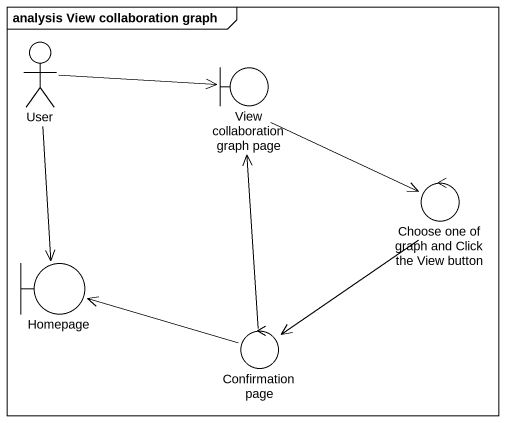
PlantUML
@startuml
mainframe analysis View collaboration graph
actor User
boundary "View collaboration graph page" as View_collaboration_graph
control "Choose one of graph and Click the View button" as Choose_one_of_graph_and
boundary Homepage
control "Confirmation page" as Confirmation_page
User -right-> View_collaboration_graph
User --> Homepage
View_collaboration_graph --> Choose_one_of_graph_and
Choose_one_of_graph_and --> Confirmation_page
Confirmation_page -up-> View_collaboration_graph
Confirmation_page -left-> Homepage
@enduml
